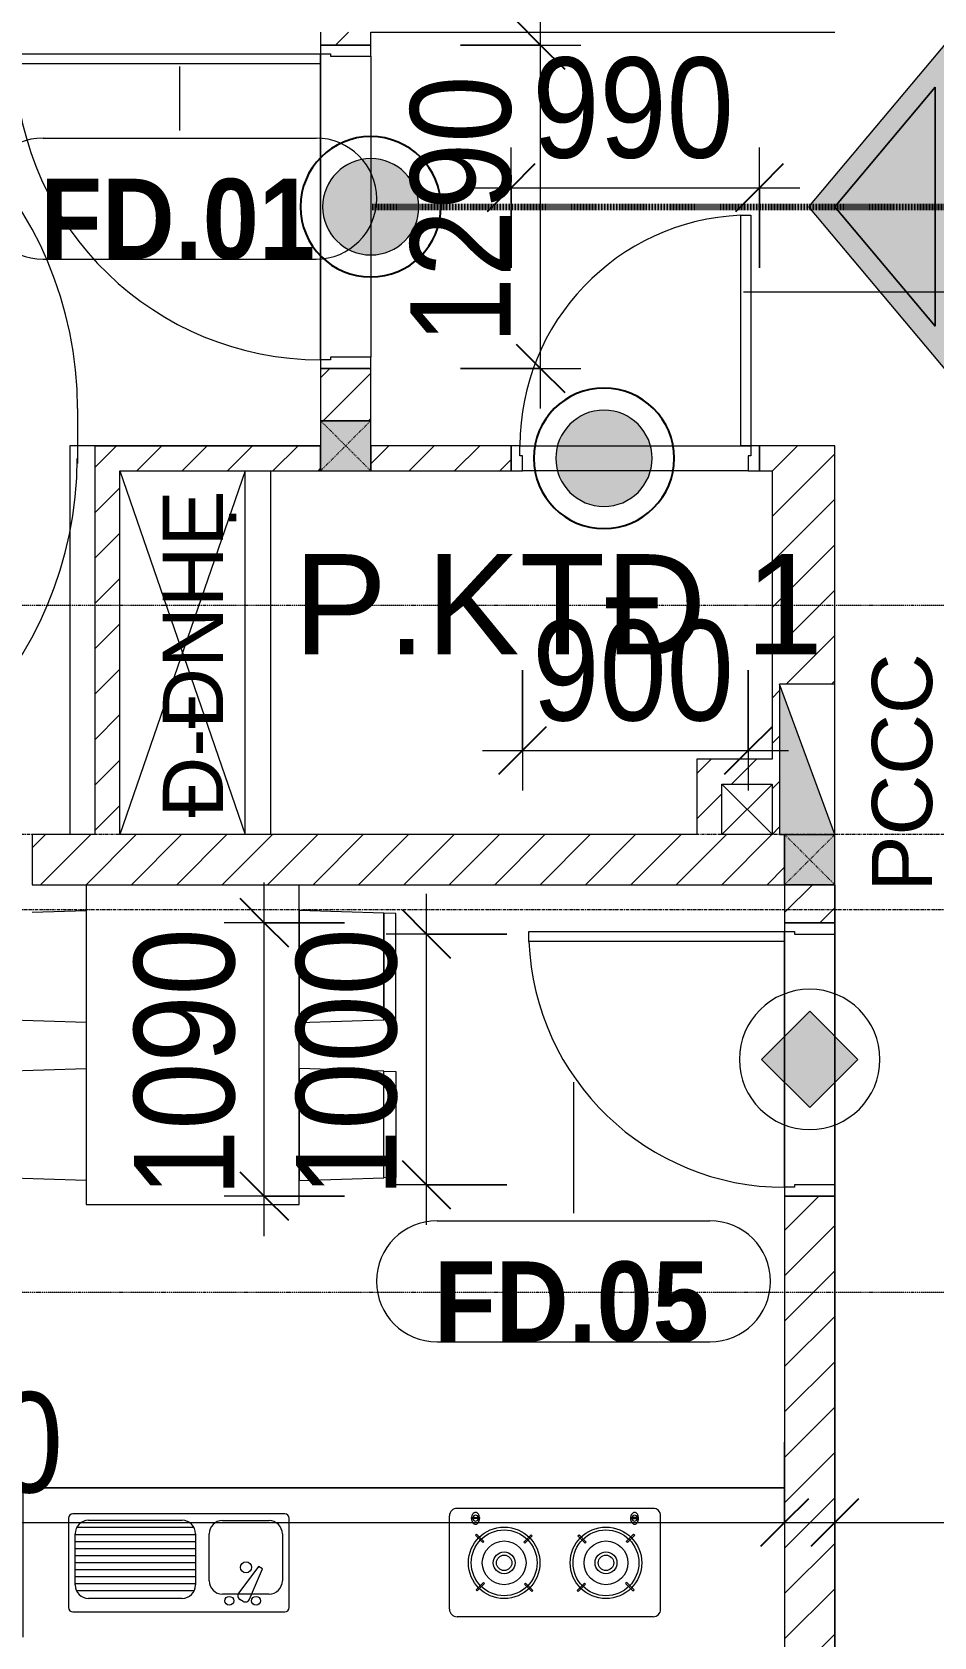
# Model space of a CAD drawing. Header units: millimetres. Extents: x 962 to 239635, y -15958 to 82755.
# Drawn here: x 100603 to 104199, y 30637 to 37037 of the extents above; entities that cross this region are included whole.
import ezdxf

# ---------------------------------------------------------------- set-up
doc = ezdxf.new("R2010")
doc.units = ezdxf.units.MM
for name, pattern in [('1 NÉT CALL OUT', [6, 3, -3]), ('Dash', [6, 3, -3]), ('Dash 1_8_', [6.35, 3.175, -3.175]), ('Dash Dot 3_16_', [7.9375, 4.7625, -1.5875, 0, -1.5875]), ('Grid Line', [22.225, 12.7, -3.175, 3.175, -3.175])]:
    doc.linetypes.add(name, pattern=pattern)
for name, color, linetype, lineweight in [('0-1', 7, 'Continuous', 5), ('0-2', 250, 'Continuous', 9), ('A-ANNO-DIMS', 211, 'Continuous', 9), ('A-ANNO-DIMS-160', 211, 'Continuous', 9), ('A-ANNO-NOTE', 131, 'Continuous', 9), ('A-ANNO-NOTE-1', 131, 'Continuous', 25), ('A-AREA', 32, 'Dash 1_8_', 9), ('A-AREA-IDEN', 2, 'Continuous', 9), ('A-DETL-3', 90, '1 NÉT CALL OUT', 100), ('A-DETL-GENF', 92, 'Continuous', 9), ('A-DETL-GENF-2', 1, 'Continuous', 9), ('A-DETL-THIN-1', 151, 'Continuous', 9), ('A-DOOR-4', 1, 'Continuous', 9), ('A-DOOR-FRAM-1', 1, 'Continuous', 9), ('A-DOOR-IDEN', 31, 'Continuous', 9), ('A-FLOR', 192, 'Continuous', 9), ('A-FLOR-1', 250, 'Continuous', 9), ('A-FLOR-2', 9, 'Continuous', 9), ('A-WALL', 113, 'Continuous', 9), ('A-WALL-3', 113, 'Continuous', 18), ('A-WALL-PATT-2', 111, 'Continuous', 9), ('E-FIRE', 2, 'Continuous', 9), ('G-ANNO-SYMB-1', 111, 'Dash Dot 3_16_', 18), ('G-ANNO-TEXT-1', 7, 'Continuous', 9), ('I-FURN', 30, 'Continuous', 9), ('I-FURN-1', 254, 'Continuous', 9), ('S-COLS', 52, 'Continuous', 9), ('S-COLS-1', 52, 'Continuous', 5), ('S-COLS-5', 52, 'Dash', 9), ('S-COLS-6', 52, 'Continuous', 18), ('S-COLS-HDLN', 52, 'Dash', 9), ('S-GRID-1', 1, 'Grid Line', 9)]:
    doc.layers.add(name, color=color, linetype=linetype, lineweight=lineweight)
doc.styles.add('Arial_10', font='arial_0.ttf', dxfattribs={"height": 240})
doc.styles.add('Arial_11', font='arial_0.ttf', dxfattribs={"height": 400})
doc.styles.add('Arial_B_6', font='arialbd_0.ttf', dxfattribs={"width": 0.9, "height": 320})
doc.styles.add('UTM Avo', font='UTM Avo.ttf', dxfattribs={"width": 0.9, "height": 400})
doc.dimstyles.new('1_Dim_chi_tiet_2_5', dxfattribs={"dimscale": 304.8, "dimtxt": 399.720379, "dimasz": 0.629921, "dimexe": 0.524934, "dimexo": 0.0625, "dimgap": 0.052493, "dimtad": 1, "dimdec": 0, "dimrnd": 5, "dimzin": 0, "dimdsep": 46, "dimtxsty": 'UTM Avo', "dimblk1": 'OBLIQUE', "dimblk2": 'OBLIQUE', "dimsah": 1, "dimcen": 0.09, "dimdle": 0.524934, "dimazin": 0, "dimtfac": 1, "dimtdec": 4, "dimtix": 1, "dimtmove": 0, "dimatfit": 3, "dimfxl": 1.049869, "dimfxlon": 1, "dimtvp": 1, "dimtolj": 1, "dimtzin": 0, "dimarcsym": 2})
doc.dimstyles.new('1_Dim_chi_tiet_2_5_1', dxfattribs={"dimscale": 304.8, "dimtxt": 399.720379, "dimasz": 0.629921, "dimexe": 0.524934, "dimexo": 0.0625, "dimgap": 0.052493, "dimtad": 1, "dimdec": 0, "dimrnd": 5, "dimzin": 0, "dimdsep": 46, "dimtxsty": 'UTM Avo', "dimblk1": 'OBLIQUE', "dimblk2": 'OBLIQUE', "dimsah": 1, "dimcen": 0.09, "dimdle": 0.524934, "dimazin": 0, "dimtfac": 1, "dimtdec": 4, "dimtix": 1, "dimtmove": 0, "dimatfit": 3, "dimfxl": 1.049869, "dimfxlon": 1, "dimtvp": 1, "dimtolj": 1, "dimtzin": 0, "dimarcsym": 2})
pattern_1 = [(45, (61750.9, 0), (-90.50967, 90.50967), [])]

# ---------------------------------------------------------------- blocks, each defined once
blk = doc.blocks.new('NCV_TKTC_KET CAU_rvt-1-TKCS_MB TẦNG 2')
at = {"layer": 'A-FLOR-1'}
for p, q in [((40002.6, 36950.3), (40002.6, 35730.3)), ((40002.6, 35730.3), (40002.6, 36950.3)), ((40002.6, 35387.4), (39002.6, 35387.4)), ((39002.6, 35387.4), (39002.6, 33836.9)), ((39102.6, 35387.4), (40002.6, 35387.4)), ((39702.6, 33837.3), (39202.6, 33837.3))]:
    blk.add_line(p, q, dxfattribs=at)
blk = doc.blocks.new('HE BEP A1 - HE BEP A 2-V118-TKCS_MB TẦNG 2')
at = {"layer": 'I-FURN'}
for p, q in [((0, 0), (662.4, 0)), ((0, -594.4), (0, 0)), ((662.4, 0), (662.4, -594.4)), ((662.4, 0), (662.4, -594.4)), ((3699.9, 0), (662.4, 0)), ((844.9, -120.7), (844.9, -476.9)), ((1706.9, -103.2), (862.4, -103.2)), ((1724.4, -476.9), (1724.4, -120.7)), ((2364, -483.2), (2364, -111.2)), ((3175.6, -81.2), (2394, -81.2)), ((2451.6, -118.3), (2484.1, -118.3)), ((2451.6, -122.3), (2451.6, -118.3)), ((2484.1, -122.3), (2451.6, -122.3)), ((2484.1, -118.3), (2484.1, -122.3)), ((3085.5, -118.3), (3085.5, -122.3)), ((3118, -118.3), (3085.5, -118.3)), ((3085.5, -122.3), (3118, -122.3)), ((3118, -122.3), (3118, -118.3)), ((3205.6, -483.2), (3205.6, -111.2)), ((871.5, -386.8), (871.5, -182.3)), ((871.5, -184.9), (1351.6, -184.9)), ((877.9, -156.9), (1345.2, -156.9)), ((924.9, -128.9), (1298.3, -128.9)), ((1351.6, -182.3), (1351.6, -386.8)), ((1405.6, -369.9), (1405.6, -183.2)), ((1459, -129.9), (1644.4, -129.9)), ((1697.8, -183.2), (1697.8, -369.9)), ((2471.8, -183.9), (2467.4, -188.3)), ((2467.4, -188.3), (2496.5, -217.4)), ((2500.9, -213), (2471.8, -183.9)), ((2689.3, -186.7), (2660.2, -215.8)), ((2664.6, -220.2), (2693.7, -191.1)), ((2693.7, -191.1), (2689.3, -186.7)), ((2875.9, -191.1), (2880.3, -186.7)), ((2905, -220.2), (2875.9, -191.1)), ((2880.3, -186.7), (2909.4, -215.8)), ((3068.7, -213), (3097.9, -183.9)), ((3102.3, -188.3), (3073.1, -217.4)), ((3097.9, -183.9), (3102.3, -188.3)), ((871.5, -212.9), (1351.6, -212.9)), ((871.5, -240.9), (1351.6, -240.9)), ((2496.5, -217.4), (2500.9, -213)), ((2660.2, -215.8), (2664.6, -220.2)), ((2909.4, -215.8), (2905, -220.2)), ((3073.1, -217.4), (3068.7, -213)), ((871.5, -268.9), (1351.6, -268.9)), ((871.5, -296.9), (1351.6, -296.9)), ((1602.7, -313.4), (1523.8, -418.4)), ((1618.1, -322.3), (1602.7, -313.4)), ((871.5, -324.9), (1351.6, -324.9)), ((871.5, -352.9), (1351.6, -352.9)), ((871.5, -380.9), (1351.6, -380.9)), ((1566.6, -443.1), (1618.1, -322.3)), ((2470.1, -405.9), (2499.2, -376.7)), ((2503.6, -381.1), (2474.5, -410.3)), ((2499.2, -376.7), (2503.6, -381.1)), ((2663, -383.9), (2667.3, -379.5)), ((2692.1, -413), (2663, -383.9)), ((2667.3, -379.5), (2696.5, -408.6)), ((2902.3, -379.5), (2873.2, -408.6)), ((2877.5, -413), (2906.7, -383.9)), ((2906.7, -383.9), (2902.3, -379.5)), ((3070.4, -376.7), (3066, -381.1)), ((3066, -381.1), (3095.1, -410.3)), ((3099.5, -405.9), (3070.4, -376.7)), ((876.4, -408.9), (1346.8, -408.9)), ((1298.3, -440.1), (924.9, -440.1)), ((1644.4, -423.2), (1459, -423.2)), ((1541.1, -452.3), (1528.6, -445.1)), ((2474.5, -410.3), (2470.1, -405.9)), ((2696.5, -408.6), (2692.1, -413)), ((2873.2, -408.6), (2877.5, -413)), ((3095.1, -410.3), (3099.5, -405.9)), ((862.4, -494.4), (1706.9, -494.4)), ((3175.6, -513.2), (2394, -513.2))]:
    blk.add_line(p, q, dxfattribs=at)
for centre, radius in [((2581.9, -298.5), 142.6), ((2581.9, -298.5), 131.3), ((2987.7, -298.5), 142.6), ((2987.7, -298.5), 131.3), ((2581.9, -298.5), 87.2), ((2581.9, -298.5), 43.6), ((2987.7, -298.5), 87.2), ((2987.7, -298.5), 43.6), ((1552.8, -316.6), 22.2), ((2581.9, -298.5), 30.9), ((2987.7, -298.5), 30.9), ((1485.9, -449.9), 17.8), ((1592.6, -449.9), 17.8)]:
    blk.add_circle(centre, radius, dxfattribs=at)
for centre, radius, start, end in [((862.4, -120.7), 17.5, 90, 180), ((1706.9, -120.7), 17.5, 0, 90), ((2394, -111.2), 30, 90, 180), ((2485.1, -120.7), 33.5, 163.94189, 180), ((2485.1, -120.7), 33.5, 180, 196.05811), ((2476.6, -118.2), 24.7, 145.20397, 163.94189), ((2467.8, -120.3), 11.6, 9.71775, 170.28225), ((2467.8, -120.3), 11.6, 189.9102, 350.0898), ((2471.3, -114.5), 18.1, 120.79762, 145.20397), ((2467.9, -108.8), 11.5, 90, 120.79762), ((2467.9, -108.8), 11.5, 59.20238, 90), ((2464.5, -114.5), 18.1, 34.79603, 59.20238), ((2459.1, -118.2), 24.7, 16.05811, 34.79603), ((2450.6, -120.7), 33.5, 0, 16.05811), ((2450.6, -120.7), 33.5, 343.94189, 0), ((3119, -120.7), 33.5, 163.94189, 180), ((3119, -120.7), 33.5, 180, 196.05811), ((3110.5, -118.2), 24.7, 145.20397, 163.94189), ((3105.2, -114.5), 18.1, 120.79762, 145.20397), ((3101.8, -120.3), 11.6, 9.71775, 170.28225), ((3101.8, -120.3), 11.6, 189.9102, 350.0898), ((3101.8, -108.8), 11.5, 90, 120.79762), ((3101.8, -108.8), 11.5, 59.20238, 90), ((3098.4, -114.5), 18.1, 34.79603, 59.20238), ((3093, -118.2), 24.7, 16.05811, 34.79603), ((3084.5, -120.7), 33.5, 0, 16.05811), ((3084.5, -120.7), 33.5, 343.94189, 0), ((3175.6, -111.2), 30, 360, 90), ((924.9, -182.3), 53.3, 90, 180), ((1298.3, -182.3), 53.3, 0, 90), ((1459, -183.2), 53.3, 90, 180), ((1644.4, -183.2), 53.3, 0, 90), ((2476.6, -123.1), 24.7, 196.05811, 214.79603), ((2471.3, -126.9), 18.1, 214.79603, 239.20238), ((2467.9, -132.6), 11.5, 239.20238, 270), ((2467.9, -132.6), 11.5, 270, 300.79762), ((2464.5, -126.9), 18.1, 300.79762, 325.20397), ((2459.1, -123.1), 24.7, 325.20397, 343.94189), ((3110.5, -123.1), 24.7, 196.05811, 214.79603), ((3105.2, -126.9), 18.1, 214.79603, 239.20238), ((3101.8, -132.6), 11.5, 239.20238, 270), ((3101.8, -132.6), 11.5, 270, 300.79762), ((3098.4, -126.9), 18.1, 300.79762, 325.20397), ((3093, -123.1), 24.7, 325.20397, 343.94189), ((1459, -369.9), 53.3, 180, 270), ((1644.4, -369.9), 53.3, 270, 0), ((924.9, -386.8), 53.3, 180, 270), ((1298.3, -386.8), 53.3, 270, 0), ((1537.5, -429.7), 17.8, 140.53825, 240.0479), ((1549.9, -436.9), 17.8, 240.0479, 339.46209), ((862.4, -476.9), 17.5, 180, 270), ((1706.9, -476.9), 17.5, 270, 0), ((2394, -483.2), 30, 180, 270), ((3175.6, -483.2), 30, 270, 0)]:
    blk.add_arc(centre, radius, start, end, dxfattribs=at)
at = {"layer": 'I-FURN-1'}
for p, q in [((0, 0), (3699.9, 0)), ((0, -594.4), (0, 0))]:
    blk.add_line(p, q, dxfattribs=at)
blk = doc.blocks.new('RES_BAN AN 1 - RES_BAN AN 1-V122-TKCS_MB TẦNG 2')
at = {"layer": 'I-FURN-1'}
for p, q in [((-425, 0), (-425, -1275)), ((425, -1275), (425, 0)), ((-640, -109.5), (-425, -102.3)), ((-425, -102.3), (-425, -549.7)), ((425, -102.3), (425, -549.7)), ((761.9, -113.5), (425, -102.3)), ((761.9, -538.5), (761.9, -113.5)), ((761.9, -113.5), (761.9, -538.5)), ((809.6, -115.1), (761.9, -113.5)), ((809.6, -536.9), (809.6, -115.1)), ((-809.6, -150), (-809.6, -536.9)), ((-761.9, -538.5), (-761.9, -150)), ((-761.9, -538.5), (-761.9, -150)), ((-809.6, -536.9), (-761.9, -538.5)), ((-425, -549.7), (-761.9, -538.5)), ((425, -549.7), (761.9, -538.5)), ((761.9, -538.5), (809.6, -536.9)), ((-809.6, -745.3), (-761.9, -743.8)), ((-809.6, -1167.2), (-809.6, -745.3)), ((-761.9, -743.8), (-425, -732.5)), ((-761.9, -1168.8), (-761.9, -743.8)), ((-761.9, -743.8), (-761.9, -1168.8)), ((-425, -732.5), (-425, -1180)), ((425, -732.5), (425, -1180)), ((761.9, -743.8), (425, -732.5)), ((761.9, -743.8), (809.6, -745.3)), ((761.9, -1168.8), (761.9, -743.8)), ((761.9, -1168.8), (761.9, -743.8)), ((809.6, -745.3), (809.6, -1167.2)), ((-761.9, -1168.8), (-809.6, -1167.2)), ((-425, -1180), (-761.9, -1168.8)), ((425, -1180), (761.9, -1168.8)), ((809.6, -1167.2), (761.9, -1168.8)), ((-425, -1275), (425, -1275))]:
    blk.add_line(p, q, dxfattribs=at)
blk = doc.blocks.new('NCV_TKTC_TANG 2_rvt-1-TKCS_MB TẦNG 2')
at = {"layer": 'A-FLOR-2'}
for p, q in [((41852.6, 32430.3), (41852.6, 33450.3)), ((41852.6, 33450.3), (41852.6, 32430.3)), ((42052.6, 32440.3), (42052.6, 33440.3))]:
    blk.add_line(p, q, dxfattribs=at)
at = {"layer": 'I-FURN-1'}
for name, p in [('RES_BAN AN 1 - RES_BAN AN 1-V122-TKCS_MB TẦNG 2', (39492.6, 33636.9)), ('HE BEP A1 - HE BEP A 2-V118-TKCS_MB TẦNG 2', (38152.6, 31231.3))]:
    blk.add_blockref(name, p, dxfattribs=at)
blk = doc.blocks.new('FD_01 - FD_01-1200x2200mm-1787917-TKCS_MB TẦNG 2')
at = {"layer": 'A-DETL-GENF-2'}
for p, q in [((570, 100), (570, 1320)), ((570, 1320), (610, 1320)), ((610, 1320), (610, 100)), ((610, 100), (570, 100))]:
    blk.add_line(p, q, dxfattribs=at)
blk.add_arc((610, 100), 1220, 91.87889, 180, dxfattribs=at)
at = {"layer": 'A-DOOR-FRAM-1'}
for p, q in [((-610, 100), (-645, 100)), ((-645, 100), (-645, -100)), ((-610, 60), (-610, 100)), ((645, 100), (610, 100)), ((610, 100), (610, 60)), ((645, -100), (645, 100)), ((-600, 60), (-610, 60)), ((-600, -100), (-600, 60)), ((610, 60), (600, 60)), ((600, 60), (600, -100)), ((-645, -100), (-600, -100)), ((600, -100), (645, -100))]:
    blk.add_line(p, q, dxfattribs=at)
blk = doc.blocks.new('FD_02 - FD_03 - FD_03-KY THUAT-900x2200mm-801878-TKCS_MB TẦNG 2')
at = {"layer": 'A-DETL-GENF-2'}
for p, q in [((420, 50), (420, 970)), ((420, 970), (460, 970)), ((460, 970), (460, 50)), ((460, 50), (420, 50))]:
    blk.add_line(p, q, dxfattribs=at)
blk.add_arc((460, 50), 920, 92.49191, 180, dxfattribs=at)
at = {"layer": 'A-DOOR-FRAM-1'}
for p, q in [((-460, 50), (-495, 50)), ((-495, 50), (-495, -50)), ((-460, 10), (-460, 50)), ((-450, 10), (-460, 10)), ((-450, -50), (-450, 10)), ((460, 10), (450, 10)), ((450, 10), (450, -50)), ((495, 50), (460, 50)), ((460, 50), (460, 10)), ((495, -50), (495, 50)), ((-495, -50), (-450, -50)), ((450, -50), (495, -50))]:
    blk.add_line(p, q, dxfattribs=at)
blk = doc.blocks.new('G1_SOF - BO TRU - 200x200-3052400-TKCS_MB TẦNG 2')
at = {"layer": 'S-COLS-HDLN'}
for p, q in [((-100, 100), (100, -100)), ((100, 100), (-100, -100))]:
    blk.add_line(p, q, dxfattribs=at)
blk = doc.blocks.new('FD_05 - FD_05-1000x2200mm-835434-TKCS_MB TẦNG 2')
at = {"layer": 'A-DETL-GENF-2'}
for p, q in [((470, 100), (470, 1120)), ((470, 1120), (510, 1120)), ((510, 1120), (510, 100)), ((510, 100), (470, 100))]:
    blk.add_line(p, q, dxfattribs=at)
blk.add_arc((510, 100), 1020, 92.24747, 180, dxfattribs=at)
at = {"layer": 'A-DOOR-FRAM-1'}
for p, q in [((-510, 100), (-545, 100)), ((-545, 100), (-545, -100)), ((-510, 60), (-510, 100)), ((545, 100), (510, 100)), ((510, 100), (510, 60)), ((545, -100), (545, 100)), ((-500, 60), (-510, 60)), ((-500, -100), (-500, 60)), ((510, 60), (500, 60)), ((500, 60), (500, -100)), ((-545, -100), (-500, -100)), ((500, -100), (545, -100))]:
    blk.add_line(p, q, dxfattribs=at)
blk = doc.blocks.new('40_HY_FIX_FS-FH_FHR_R19_Scale 1_300 - FH _ FHR-4760871-TKCS_MB TẦNG 2')
at = {"layer": 'E-FIRE'}
blk.add_hatch(color=256, dxfattribs=at).paths.add_polyline_path([(300, -100), (300, 120), (-300, -100), (-62.1, -100)])
at = {"layer": 'A-DETL-GENF'}
for p, q in [((300, 120), (-300, -100)), ((-300, 120), (-300, -100)), ((300, 120), (-300, 120)), ((300, -100), (300, 120)), ((300, -100), (300, 120)), ((-300, -100), (300, -100)), ((-300, -100), (300, -100))]:
    blk.add_line(p, q, dxfattribs=at)
blk = doc.blocks.new('HDNDCT_GHI CHÚ CỬA CHỐNG CHÁY EI30 - HDNDCT_GHI CHÚ CỬA CHỐNG CHÁY EI30-2461928-TKCS_MB TẦNG 2')
at = {"layer": 'A-ANNO-NOTE'}
blk.add_hatch(color=256, dxfattribs=at).paths.add_polyline_path([(-1.2, 0), (0, 1.2), (1.2, 0), (0, -1.2)])
for p, q in [((0, 1.2), (-1.2, 0)), ((1.2, 0), (0, 1.2)), ((-1.2, 0), (0, -1.2)), ((0, -1.2), (1.2, 0))]:
    blk.add_line(p, q, dxfattribs=at)
for start, end in [(360, 180), (180, 360)]:
    blk.add_arc((0, 0), 1.75, start, end, dxfattribs=at)
blk = doc.blocks.new('HDNDCT_GHI CHÚ CỬA CHỐNG CHÁY EI60 - HDNDCT_GHI CHÚ CỬA CHỐNG CHÁY EI60-1614697-TKCS_MB TẦNG 2')
at = {"layer": 'A-ANNO-NOTE'}
h = blk.add_hatch(color=256, dxfattribs=at)
edge = h.paths.add_edge_path()
edge.add_arc((0, 0), 1.2, 0, 180)
edge.add_arc((0, 0), 1.2, 180, 360)
for radius, start, end in [(1.75, 360, 180), (1.2, 360, 180), (1.2, 180, 360)]:
    blk.add_arc((0, 0), radius, start, end, dxfattribs=at)
at = {"layer": 'A-ANNO-NOTE-1'}
for start, end in [(360, 180), (180, 360)]:
    blk.add_arc((0, 0), 1.75, start, end, dxfattribs=at)
blk = doc.blocks.new('HDNDCT_MŨI TÊN THOÁT HIỂM - HDNDCT_MŨI TÊN THOÁT HIỂM-2437747-TKCS_MB TẦNG 2')
at = {"layer": 'A-ANNO-NOTE'}
h = blk.add_hatch(color=256, dxfattribs=at)
h.paths.add_polyline_path([(-3.153, 0), (0.5, 4.353), (0.5, -4.353)])
h.paths.add_polyline_path([(-2.5, 0), (0, -2.979), (0, 2.979)])
blk.add_hatch(color=256, dxfattribs=at).paths.add_polyline_path([(0, -2.979), (-2.5, 0), (0, 2.979)])
for p, q in [((0.5, 4.353), (-3.153, 0)), ((0.5, -4.353), (0.5, 4.353)), ((-2.5, 0), (0, 2.979)), ((0, 2.979), (-2.5, 0)), ((0, 2.979), (0, -2.979)), ((0, -2.979), (0, 2.979)), ((-3.153, 0), (0.5, -4.353)), ((0, -2.979), (-2.5, 0)), ((-2.5, 0), (0, -2.979))]:
    blk.add_line(p, q, dxfattribs=at)
blk = doc.blocks.new('DIMBLOCK86-TKCS_MB TẦNG 2')
at = {"layer": 'A-ANNO-DIMS-160'}
for p, q in [((102630.9, 35535.3), (102630.9, 37145.3)), ((102310.9, 36985.3), (102790.9, 36985.3)), ((102630.9, 36985.3), (102310.9, 36985.3)), ((102310.9, 35695.3), (102790.9, 35695.3)), ((102630.9, 35695.3), (102310.9, 35695.3))]:
    blk.add_line(p, q, dxfattribs=at)
at = {"layer": 'A-ANNO-DIMS-160', "lineweight": 25}
for p, q in [((102630.9, 36985.3), (102534.9, 37081.3)), ((102630.9, 36985.3), (102726.9, 36889.3)), ((102630.9, 35695.3), (102534.9, 35791.3)), ((102630.9, 35695.3), (102726.9, 35599.3))]:
    blk.add_line(p, q, dxfattribs=at)
at = {"layer": 'A-ANNO-DIMS-160', "color": 0, "insert": (102111.2, 35792.5), "char_height": 400, "width": 1314.636, "attachment_point": 1, "rotation": 90, "line_spacing_factor": 1.110334, "style": 'UTM Avo'}
blk.add_mtext('1290', dxfattribs=at)
blk = doc.blocks.new('_Oblique')
at = {"color": 0, "linetype": 'ByBlock', "lineweight": -2}
blk.add_line((-0.5, -0.5), (0.5, 0.5), dxfattribs=at)
blk = doc.blocks.new('DIMBLOCK87-TKCS_MB TẦNG 2')
at = {"layer": 'A-ANNO-DIMS-160'}
for p, q in [((102513.5, 36096.3), (102513.5, 36576.3)), ((103503.5, 36096.3), (103503.5, 36576.3)), ((102353.5, 36416.3), (103663.5, 36416.3)), ((102513.5, 36416.3), (102513.5, 36096.3)), ((103503.5, 36416.3), (103503.5, 36096.3))]:
    blk.add_line(p, q, dxfattribs=at)
at = {"layer": 'A-ANNO-DIMS-160', "lineweight": 25}
for p, q in [((102513.5, 36416.3), (102609.5, 36512.3)), ((103503.5, 36416.3), (103599.5, 36512.3)), ((102513.5, 36416.3), (102417.5, 36320.3)), ((103503.5, 36416.3), (103407.5, 36320.3))]:
    blk.add_line(p, q, dxfattribs=at)
at = {"layer": 'A-ANNO-DIMS-160', "color": 0, "insert": (102597.7, 36935.9), "char_height": 400, "width": 985.977, "attachment_point": 1, "line_spacing_factor": 1.110334, "style": 'UTM Avo'}
blk.add_mtext('990', dxfattribs=at)
blk = doc.blocks.new('STN_Door Tag - STN_Door Tag-1788670-TKCS_MB TẦNG 2')
at = {"layer": 'A-DOOR-IDEN'}
for p, q in [((-3.37, 1.495), (3.431, 1.495)), ((-3.37, -1.524), (3.431, -1.524))]:
    blk.add_line(p, q, dxfattribs=at)
for centre, start, end in [((-3.37, -0.015), 90, 270), ((3.431, -0.015), 270, 90)]:
    blk.add_arc(centre, 1.509, start, end, dxfattribs=at)
blk = doc.blocks.new('DIMBLOCK212-TKCS_MB TẦNG 2')
at = {"layer": 'A-ANNO-DIMS-160'}
for p, q in [((101529.1, 32235.3), (101529.1, 33645.3)), ((101849.1, 33485.3), (101369.1, 33485.3)), ((101529.1, 33485.3), (101849.1, 33485.3)), ((101849.1, 32395.3), (101369.1, 32395.3)), ((101529.1, 32395.3), (101849.1, 32395.3))]:
    blk.add_line(p, q, dxfattribs=at)
at = {"layer": 'A-ANNO-DIMS-160', "lineweight": 25}
for p, q in [((101529.1, 33485.3), (101433.1, 33581.3)), ((101529.1, 33485.3), (101625.1, 33389.3)), ((101529.1, 32395.3), (101433.1, 32491.3)), ((101529.1, 32395.3), (101625.1, 32299.3))]:
    blk.add_line(p, q, dxfattribs=at)
at = {"layer": 'A-ANNO-DIMS-160', "color": 0, "insert": (101009.5, 32392.5), "char_height": 400, "width": 1314.636, "attachment_point": 1, "rotation": 90, "line_spacing_factor": 1.110334, "style": 'UTM Avo'}
blk.add_mtext('1090', dxfattribs=at)
blk = doc.blocks.new('DIMBLOCK213-TKCS_MB TẦNG 2')
at = {"layer": 'A-ANNO-DIMS-160'}
for p, q in [((102175.6, 32280.3), (102175.6, 33600.3)), ((102495.6, 33440.3), (102015.6, 33440.3)), ((102175.6, 33440.3), (102495.6, 33440.3)), ((102495.6, 32440.3), (102015.6, 32440.3)), ((102175.6, 32440.3), (102495.6, 32440.3))]:
    blk.add_line(p, q, dxfattribs=at)
at = {"layer": 'A-ANNO-DIMS-160', "lineweight": 25}
for p, q in [((102175.6, 33440.3), (102079.6, 33536.3)), ((102175.6, 33440.3), (102271.6, 33344.3)), ((102175.6, 32440.3), (102079.6, 32536.3)), ((102175.6, 32440.3), (102271.6, 32344.3))]:
    blk.add_line(p, q, dxfattribs=at)
at = {"layer": 'A-ANNO-DIMS-160', "color": 0, "insert": (101655.9, 32392.5), "char_height": 400, "width": 1314.636, "attachment_point": 1, "rotation": 90, "line_spacing_factor": 1.110334, "style": 'UTM Avo'}
blk.add_mtext('1000', dxfattribs=at)
blk = doc.blocks.new('DIMBLOCK226-TKCS_MB TẦNG 2')
at = {"layer": 'A-ANNO-DIMS-160'}
for p, q in [((103803.5, 31413.8), (103803.5, 30933.8)), ((103803.5, 31093.8), (103803.5, 31413.8)), ((106203.5, 31413.8), (106203.5, 30933.8)), ((106203.5, 31093.8), (106203.5, 31413.8)), ((103643.5, 31093.8), (106363.5, 31093.8))]:
    blk.add_line(p, q, dxfattribs=at)
at = {"layer": 'A-ANNO-DIMS-160', "lineweight": 25}
for p, q in [((103803.5, 31093.8), (103899.5, 31189.8)), ((106203.5, 31093.8), (106299.5, 31189.8)), ((103803.5, 31093.8), (103707.5, 30997.8)), ((106203.5, 31093.8), (106107.5, 30997.8))]:
    blk.add_line(p, q, dxfattribs=at)
at = {"layer": 'A-ANNO-DIMS-160', "color": 0, "insert": (104455.7, 31613.4), "char_height": 400, "width": 1314.636, "attachment_point": 1, "line_spacing_factor": 1.110334, "style": 'UTM Avo'}
blk.add_mtext('2400', dxfattribs=at)
blk = doc.blocks.new('DIMBLOCK251-TKCS_MB TẦNG 2')
at = {"layer": 'A-ANNO-DIMS-160'}
for p, q in [((96803.5, 31413.8), (96803.5, 30933.8)), ((96803.5, 31093.8), (96803.5, 31413.8)), ((103603.5, 31413.8), (103603.5, 30933.8)), ((103603.5, 31093.8), (103603.5, 31413.8)), ((96643.5, 31093.8), (103763.5, 31093.8))]:
    blk.add_line(p, q, dxfattribs=at)
at = {"layer": 'A-ANNO-DIMS-160', "lineweight": 25}
for p, q in [((96803.5, 31093.8), (96899.5, 31189.8)), ((103603.5, 31093.8), (103699.5, 31189.8)), ((96803.5, 31093.8), (96707.5, 30997.8)), ((103603.5, 31093.8), (103507.5, 30997.8))]:
    blk.add_line(p, q, dxfattribs=at)
at = {"layer": 'A-ANNO-DIMS-160', "color": 0, "insert": (99655.7, 31613.4), "char_height": 400, "width": 1314.636, "attachment_point": 1, "line_spacing_factor": 1.110334, "style": 'UTM Avo'}
blk.add_mtext('6800', dxfattribs=at)
blk = doc.blocks.new('DIMBLOCK370-TKCS_MB TẦNG 2')
at = {"layer": 'A-ANNO-DIMS-160'}
for p, q in [((102558.5, 34492.2), (102558.5, 34012.2)), ((102558.5, 34172.2), (102558.5, 34492.2)), ((103458.5, 34492.2), (103458.5, 34012.2)), ((103458.5, 34172.2), (103458.5, 34492.2)), ((102398.5, 34172.2), (103618.5, 34172.2))]:
    blk.add_line(p, q, dxfattribs=at)
at = {"layer": 'A-ANNO-DIMS-160', "lineweight": 25}
for p, q in [((102558.5, 34172.2), (102654.5, 34268.2)), ((103458.5, 34172.2), (103554.5, 34268.2)), ((102558.5, 34172.2), (102462.5, 34076.2)), ((103458.5, 34172.2), (103362.5, 34076.2))]:
    blk.add_line(p, q, dxfattribs=at)
at = {"layer": 'A-ANNO-DIMS-160', "color": 0, "insert": (102597.7, 34691.8), "char_height": 400, "width": 985.977, "attachment_point": 1, "line_spacing_factor": 1.110334, "style": 'UTM Avo'}
blk.add_mtext('900', dxfattribs=at)

msp = doc.modelspace()

# ---------------------------------------------------------------- hatches: boundary and pattern name
at = {"layer": 'A-WALL-PATT-2'}
h = msp.add_hatch(dxfattribs=at)
h.set_pattern_fill('FP_1', color=256, style=0, pattern_type=2)
h.set_pattern_definition(pattern_1)
h.paths.add_polyline_path([(101753.5, 35487.3), (101953.5, 35487.3), (101953.5, 35695.3), (101753.5, 35695.3)])
h.paths.add_polyline_path([(101953.5, 36985.3), (101953.5, 37036.9), (101753.5, 37036.9), (101753.5, 36985.3)])
h = msp.add_hatch(dxfattribs=at)
h.set_pattern_fill('FP_1', color=256, style=0, pattern_type=2)
h.set_pattern_definition(pattern_1)
h.paths.add_polyline_path([(100853.5, 33836.9), (100953.5, 33836.9), (100953.5, 35387.3), (100853.5, 35387.3), (100853.5, 34199)])
h = msp.add_hatch(dxfattribs=at)
h.set_pattern_fill('FP_1', color=256, style=0, pattern_type=2)
h.set_pattern_definition(pattern_1)
h.paths.add_polyline_path([(101953.5, 35287.3), (102513.5, 35287.3), (102513.5, 35387.3), (101953.5, 35387.3)])
h.paths.add_polyline_path([(103553.5, 35287.3), (103553.5, 35387.3), (103503.5, 35387.3), (103503.5, 35287.3)])
h.paths.add_polyline_path([(100953.5, 35287.3), (101753.5, 35287.3), (101753.5, 35387.3), (100953.5, 35387.3)])
h = msp.add_hatch(dxfattribs=at)
h.set_pattern_fill('FP_1', color=256, style=0, pattern_type=2)
h.set_pattern_definition(pattern_1)
h.paths.add_polyline_path([(103583.5, 33836.9), (103583.5, 34436.9), (103803.5, 34436.9), (103803.5, 35387.3), (103553.5, 35387.3), (103553.5, 33836.9)])
h = msp.add_hatch(dxfattribs=at)
h.set_pattern_fill('FP_1', color=256, style=0, pattern_type=2)
h.set_pattern_definition(pattern_1)
h.paths.add_polyline_path([(103353.6, 33836.9), (103353.6, 34138.1), (103253.6, 34138.1), (103253.6, 33836.9)])
h = msp.add_hatch(dxfattribs=at)
h.set_pattern_fill('FP_1', color=256, style=0, pattern_type=2)
h.set_pattern_definition(pattern_1)
h.paths.add_polyline_path([(103553.5, 34038.1), (103553.5, 34138.1), (103353.6, 34138.1), (103353.6, 34038.1), (103356.4, 34038.1)])
h = msp.add_hatch(dxfattribs=at)
h.set_pattern_fill('FP_1', color=256, style=0, pattern_type=2)
h.set_pattern_definition(pattern_1)
h.paths.add_polyline_path([(100603.5, 33636.9), (103603.5, 33636.9), (103603.5, 33836.9), (100603.5, 33836.9)])
h = msp.add_hatch(dxfattribs=at)
h.set_pattern_fill('FP_1', color=256, style=0, pattern_type=2)
h.set_pattern_definition(pattern_1)
h.paths.add_polyline_path([(103803.5, 29586.9), (103803.5, 32395.3), (103603.5, 32395.3), (103603.5, 29586.9)])
h.paths.add_polyline_path([(103803.5, 33485.3), (103803.5, 33636.9), (103603.5, 33636.9), (103603.5, 33485.3)])
at = {"layer": 'S-COLS-1'}
for points in [[(101953.5, 35287.3), (101953.5, 35487.3), (101753.5, 35487.3), (101753.5, 35287.3)], [(103803.5, 33636.9), (103803.5, 33836.9), (103603.5, 33836.9), (103603.5, 33636.9)]]:
    msp.add_hatch(color=256, dxfattribs=at).paths.add_polyline_path(points)

# ---------------------------------------------------------------- linework, layer by layer
at = {"layer": '0-2'}
for p, q in [((101453.5, 35287.3), (100953.5, 33837.3)), ((100953.5, 35287.3), (101453.5, 33837.3)), ((103353.6, 34038.1), (103553.5, 33838.1)), ((103553.5, 34037.2), (103353.6, 33837.3)), ((101453.5, 33837.3), (100953.5, 33837.3)), ((103553.5, 33837.3), (103353.6, 33837.3))]:
    msp.add_line(p, q, dxfattribs=at)
at = {"layer": 'A-AREA'}
msp.add_line((101753.5, 35730.3), (101753.5, 36950.3), dxfattribs=at)
at = {"layer": 'A-DETL-3'}
msp.add_line((101953.5, 36340.3), (105303.5, 36340.3), dxfattribs=at)
at = {"layer": 'A-DETL-THIN-1'}
msp.add_line((100784.4, 35536), (100784.4, 35316), dxfattribs=at)
for centre, radius, start, end in [((99283.5, 35536), 1501, 360, 90), ((99283.5, 35336.5), 1499.6, 270, 360)]:
    msp.add_arc(centre, radius, start, end, dxfattribs=at)
at = {"layer": 'A-DOOR-IDEN'}
for p, q in [((101191.4, 36900), (101191.7, 36644.2)), ((103440, 36000.9), (104727.3, 36000.9)), ((102761.8, 32849.4), (102761.8, 32326.6))]:
    msp.add_line(p, q, dxfattribs=at)
at = {"layer": 'A-FLOR'}
for p, q in [((103803.5, 37035.3), (101953.5, 37035.3)), ((101953.5, 36940.3), (101953.5, 35740.3)), ((102548.5, 35387.3), (103468.5, 35387.3)), ((103458.5, 35287.3), (102558.5, 35287.3)), ((103803.5, 33636.9), (103803.5, 29586.9))]:
    msp.add_line(p, q, dxfattribs=at)
at = {"layer": 'A-WALL'}
for p, q in [((101753.5, 35487.3), (101953.5, 35487.3)), ((101753.5, 35287.3), (101753.5, 35387.3)), ((101953.5, 35387.3), (101953.5, 35287.3)), ((101453.5, 33836.9), (101453.5, 35287.3)), ((101553.5, 35287.3), (101553.5, 33836.9)), ((103603.5, 33636.9), (103603.5, 33836.9)), ((103803.5, 33636.9), (103603.5, 33636.9)), ((103603.5, 32430.3), (103603.5, 33450.3)), ((103803.5, 33440.3), (103803.5, 32440.3))]:
    msp.add_line(p, q, dxfattribs=at)
at = {"layer": 'A-WALL-3'}
for p, q in [((101753.5, 37036.9), (101753.5, 36985.3)), ((101953.5, 36985.3), (101953.5, 37036.9)), ((101753.5, 36985.3), (101953.5, 36985.3)), ((101753.5, 35695.3), (101753.5, 35487.3)), ((101953.5, 35695.3), (101753.5, 35695.3)), ((101953.5, 35487.3), (101953.5, 35695.3)), ((100853.5, 35387.3), (100853.5, 33836.9)), ((101753.5, 35387.3), (100853.5, 35387.3)), ((102513.5, 35387.3), (101953.5, 35387.3)), ((102513.5, 35287.3), (102513.5, 35387.3)), ((103803.5, 35387.3), (103503.5, 35387.3)), ((103503.5, 35387.3), (103503.5, 35287.3)), ((103803.5, 34436.9), (103803.5, 35387.3)), ((100953.5, 33836.9), (100953.5, 35287.3)), ((100953.5, 35287.3), (101753.5, 35287.3)), ((101953.5, 35287.3), (102513.5, 35287.3)), ((103503.5, 35287.3), (103553.5, 35287.3)), ((103553.5, 35287.3), (103553.5, 34138.1)), ((103253.6, 34138.1), (103253.6, 33836.9)), ((103553.5, 34138.1), (103253.6, 34138.1)), ((103353.6, 33836.9), (103353.6, 34038.1)), ((103353.6, 34038.1), (103553.5, 34038.1)), ((103553.5, 34038.1), (103553.5, 33836.9)), ((100853.5, 33836.9), (100603.5, 33836.9)), ((100603.5, 33836.9), (100603.5, 33636.9)), ((103253.6, 33836.9), (100953.5, 33836.9)), ((103553.5, 33836.9), (103353.6, 33836.9)), ((100603.5, 33636.9), (103603.5, 33636.9)), ((103603.5, 33636.9), (103603.5, 33485.3)), ((103803.5, 33485.3), (103803.5, 33636.9)), ((103603.5, 33485.3), (103803.5, 33485.3)), ((103603.5, 32395.3), (103603.5, 28736.9)), ((103803.5, 32395.3), (103603.5, 32395.3)), ((103803.5, 29586.9), (103803.5, 32395.3))]:
    msp.add_line(p, q, dxfattribs=at)
at = {"layer": 'G-ANNO-SYMB-1'}
for p, q in [((90498.7, 34751.5), (196677.7, 34751.5)), ((90498.7, 32011.5), (196677.7, 32011.5))]:
    msp.add_line(p, q, dxfattribs=at)
at = {"layer": 'S-COLS'}
for p, q in [((101953.5, 35487.3), (101753.5, 35487.3)), ((101753.5, 35387.3), (101753.5, 35287.3)), ((101953.5, 35287.3), (101953.5, 35387.3)), ((103603.5, 33836.9), (103603.5, 33636.9)), ((103603.5, 33636.9), (103803.5, 33636.9))]:
    msp.add_line(p, q, dxfattribs=at)
at = {"layer": 'S-COLS-6'}
for p, q in [((101753.5, 35487.3), (101753.5, 35387.3)), ((101953.5, 35387.3), (101953.5, 35487.3)), ((101753.5, 35287.3), (101953.5, 35287.3)), ((103803.5, 33636.9), (103803.5, 33836.9))]:
    msp.add_line(p, q, dxfattribs=at)
at = {"layer": 'S-GRID-1'}
for p, q in [((187383.6, 33836.9), (98285.4, 33836.9)), ((189415.6, 33536.9), (96253.4, 33536.9))]:
    msp.add_line(p, q, dxfattribs=at)

# ---------------------------------------------------------------- block references
at = {"layer": '0-1'}
for name in ['NCV_TKTC_KET CAU_rvt-1-TKCS_MB TẦNG 2', 'NCV_TKTC_TANG 2_rvt-1-TKCS_MB TẦNG 2']:
    msp.add_blockref(name, (61750.9, 0), dxfattribs=at)
at = {"layer": 'A-ANNO-NOTE', "xscale": 160, "yscale": 160, "zscale": 160}
for name, p in [('HDNDCT_MŨI TÊN THOÁT HIỂM - HDNDCT_MŨI TÊN THOÁT HIỂM-2437747-TKCS_MB TẦNG 2', (104203.5, 36340.3)), ('HDNDCT_GHI CHÚ CỬA CHỐNG CHÁY EI60 - HDNDCT_GHI CHÚ CỬA CHỐNG CHÁY EI60-1614697-TKCS_MB TẦNG 2', (101953.5, 36340.3)), ('HDNDCT_GHI CHÚ CỬA CHỐNG CHÁY EI60 - HDNDCT_GHI CHÚ CỬA CHỐNG CHÁY EI60-1614697-TKCS_MB TẦNG 2', (102883.3, 35337.3)), ('HDNDCT_GHI CHÚ CỬA CHỐNG CHÁY EI30 - HDNDCT_GHI CHÚ CỬA CHỐNG CHÁY EI30-2461928-TKCS_MB TẦNG 2', (103703.5, 32940.3))]:
    msp.add_blockref(name, p, dxfattribs=at)
at = {"layer": 'A-DOOR-4'}
for name, p, rotation in [('FD_01 - FD_01-1200x2200mm-1787917-TKCS_MB TẦNG 2', (101853.5, 36340.3), 90), ('FD_05 - FD_05-1000x2200mm-835434-TKCS_MB TẦNG 2', (103703.5, 32940.3), 89.99999999999991)]:
    msp.add_blockref(name, p, dxfattribs=dict(at, rotation=rotation))
msp.add_blockref('FD_02 - FD_03 - FD_03-KY THUAT-900x2200mm-801878-TKCS_MB TẦNG 2', (103008.5, 35337.3), dxfattribs=at)
at = {"layer": 'A-DOOR-IDEN', "xscale": 159.9999999999999, "yscale": 159.9999999999999, "zscale": 159.9999999999999}
for p in [(101186.8, 36375.3), (102756.9, 32057.7)]:
    msp.add_blockref('STN_Door Tag - STN_Door Tag-1788670-TKCS_MB TẦNG 2', p, dxfattribs=at)
at = {"layer": 'E-FIRE', "rotation": 269.9999999999998}
msp.add_blockref('40_HY_FIX_FS-FH_FHR_R19_Scale 1_300 - FH _ FHR-4760871-TKCS_MB TẦNG 2', (103683.5, 34136.9), dxfattribs=at)
at = {"layer": 'S-COLS-5'}
for p in [(101853.5, 35387.3), (103703.5, 33736.9)]:
    msp.add_blockref('G1_SOF - BO TRU - 200x200-3052400-TKCS_MB TẦNG 2', p, dxfattribs=at)

# ---------------------------------------------------------------- texts
at = {"layer": 'A-AREA-IDEN', "insert": (102701.9, 34555.1), "char_height": 400, "width": 2128, "attachment_point": 8, "line_spacing_factor": 0.936439, "style": 'Arial_11'}
msp.add_mtext('\\pt8,16,24,32,40,48,56,64,72,80,88,96,104,112,120,128,136,144,152,160,168,176,184,192,200,208,216,224,232,240,248,256;P.KTĐ 1', dxfattribs=at)
at = {"layer": 'A-DOOR-IDEN', "char_height": 320, "width": 1124.64, "attachment_point": 5, "line_spacing_factor": 0.936439, "style": 'Arial_B_6'}
for s, insert in [('\\pt7.2,14.4,21.6,28.8,36,43.2,50.4,57.6,64.8,72,79.2,86.4,93.6,100.8,108,115.2,122.4,129.6,136.8,144,151.2,158.4,165.6,172.8,180,187.2,194.4,201.6,208.8,216,223.2,230.4;FD.01', (101183.6, 36289.9)), ('\\pt7.2,14.4,21.6,28.8,36,43.2,50.4,57.6,64.8,72,79.2,86.4,93.6,100.8,108,115.2,122.4,129.6,136.8,144,151.2,158.4,165.6,172.8,180,187.2,194.4,201.6,208.8,216,223.2,230.4;FD.05', (102753.6, 31972.4))]:
    msp.add_mtext(s, dxfattribs=dict(at, insert=insert))
at = {"layer": 'G-ANNO-TEXT-1', "char_height": 240, "attachment_point": 5, "rotation": 90, "line_spacing_factor": 0.936439, "style": 'Arial_10'}
for s, insert, width in [('\\pt79.9992,160.0008,240,319.9992,400.0008,480,559.9992,640.0008,720,799.9992,880.0008,960,1039.9992,1120.0008,1200,1279.9992,1360.0008,1440,1519.9992,1600.0008,1680,1759.9992,1840.0008,1920,1999.9992,2080.0008,2160,2239.9992,2320.0008,2400,2479.9992,2560.0008;Đ-ĐNHẸ', (101270.9, 34557), 1481.6), ('\\pt79.9992,160.0008,240,319.9992,400.0008,480,559.9992,640.0008,720,799.9992,880.0008,960,1039.9992,1120.0008,1200,1279.9992,1360.0008,1440,1519.9992,1600.0008,1680,1759.9992,1840.0008,1920,1999.9992,2080.0008,2160,2239.9992,2320.0008,2400,2479.9992,2560.0008;PCCC', (104073.1, 34084.3), 1396.8)]:
    msp.add_mtext(s, dxfattribs=dict(at, insert=insert, width=width))

# ---------------------------------------------------------------- dimensions: what is measured, and where the dimension line sits
at = {"layer": 'A-ANNO-DIMS'}
for base, p1, p2, override, picture, middle in [((102630.9, 36985.3), (102310.9, 35695.3), (102310.9, 36985.3), {"dimpost": '<>', "dimfxl": 1290}, 'DIMBLOCK86-TKCS_MB TẦNG 2', (102407.9, 36340.3)), ((101529.1, 33485.3), (101849.1, 32395.3), (101849.1, 33485.3), {"dimpost": '<>', "dimfxl": 1090}, 'DIMBLOCK212-TKCS_MB TẦNG 2', (101306.1, 32940.3)), ((102175.6, 33440.3), (102495.6, 32440.3), (102495.6, 33440.3), {"dimpost": '<>', "dimfxl": 1000}, 'DIMBLOCK213-TKCS_MB TẦNG 2', (101952.6, 32940.3))]:
    dim = msp.add_linear_dim(base=base, p1=p1, p2=p2, angle=90, dimstyle='1_Dim_chi_tiet_2_5', override=override, dxfattribs=at)
    dim.commit()
    dim.dimension.update_dxf_attribs({"geometry": picture, "text_midpoint": middle})
for base, p1, p2, dimstyle, override, picture, middle in [((103503.5, 36416.3), (102513.5, 36096.3), (103503.5, 36096.3), '1_Dim_chi_tiet_2_5', {"dimpost": '<>', "dimfxl": 990}, 'DIMBLOCK87-TKCS_MB TẦNG 2', (103008.5, 36639.3)), ((103458.5, 34172.2), (102558.5, 34492.2), (103458.5, 34492.2), '1_Dim_chi_tiet_2_5_1', {"dimpost": '<>', "dimfxl": 900}, 'DIMBLOCK370-TKCS_MB TẦNG 2', (103008.5, 34395.2)), ((103603.5, 31093.8), (96803.5, 31413.8), (103603.5, 31413.8), '1_Dim_chi_tiet_2_5', {"dimpost": '<>', "dimfxl": 6800}, 'DIMBLOCK251-TKCS_MB TẦNG 2', (100203.5, 31316.8)), ((106203.5, 31093.8), (103803.5, 31413.8), (106203.5, 31413.8), '1_Dim_chi_tiet_2_5', {"dimpost": '<>', "dimfxl": 2400}, 'DIMBLOCK226-TKCS_MB TẦNG 2', (105003.5, 31316.8))]:
    dim = msp.add_linear_dim(base=base, p1=p1, p2=p2, dimstyle=dimstyle, override=override, dxfattribs=at)
    dim.commit()
    dim.dimension.update_dxf_attribs({"geometry": picture, "text_midpoint": middle})

doc.saveas('drawing.dxf')
